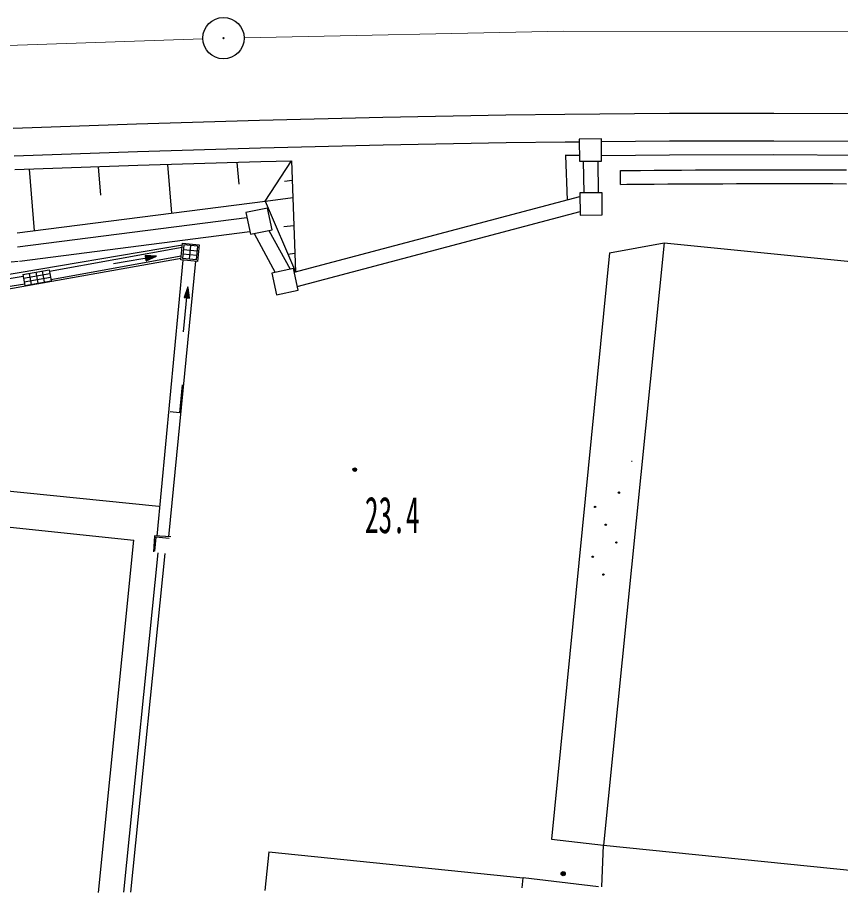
# Model space of a CAD drawing. Units: millimetres, scale not verified. Extents: x 39750 to 680000, y 20000 to 380250.
# Drawn here: x 156852 to 186568, y 253323 to 284938 of the extents above; entities that cross this region are included whole.
import ezdxf
from ezdxf.enums import TextEntityAlignment as Align

# ---------------------------------------------------------------- set-up
doc = ezdxf.new("R2010")
doc.units = ezdxf.units.MM
doc.header["$LTSCALE"] = 1000
doc.linetypes.add('CHAIN', pattern=[18.5, 12, -1.5, 3.5, -1.5])
for name, color, linetype, lineweight in [('M-BGD', 7, 'Continuous', 25), ('M-BMK', 2, 'CHAIN', 13), ('M-BMK-SRVR', 3, 'Continuous', 25)]:
    doc.layers.add(name, color=color, linetype=linetype, lineweight=lineweight)
doc.styles.add('ＭＳ ゴシック', font='')
doc.styles.get('ＭＳ ゴシック').set_extended_font_data('MS Gothic')

msp = doc.modelspace()

# ---------------------------------------------------------------- linework, layer by layer
at = {"layer": 'M-BGD'}
for p, q in [((170039, 281338), (174485, 281419)), ((174485, 281419), (176615, 281447)), ((176615, 281447), (180391, 281478)), ((180391, 281478), (184165, 281485)), ((184165, 281485), (187937, 281465)), ((156700, 280940), (161148, 281096)), ((161148, 281096), (165594, 281230)), ((165594, 281230), (170039, 281338)), ((174501, 280419), (176625, 280447)), ((176625, 280447), (177135, 280451)), ((177934, 280552), (177134, 280544)), ((177134, 280544), (177142, 279744)), ((177942, 279752), (177934, 280552)), ((177935, 280458), (180396, 280478)), ((180396, 280478), (184163, 280485)), ((184163, 280485), (187928, 280465)), ((161181, 280097), (165621, 280230)), ((165621, 280230), (170060, 280338)), ((170060, 280338), (174501, 280419)), ((156737, 279941), (161181, 280097)), ((177140, 279951), (176630, 279947)), ((176639, 279947), (176697, 278344)), ((177940, 279958), (180399, 279978)), ((180399, 279978), (184162, 279985)), ((184162, 279985), (187923, 279965)), ((156755, 279441), (161197, 279597)), ((159769, 279547), (159854, 278524)), ((161197, 279597), (165635, 279730)), ((162271, 279629), (162417, 277869)), ((164773, 279704), (164838, 278919)), ((165635, 279730), (166748, 279757)), ((165799, 278303), (166747, 279757)), ((166748, 279757), (166891, 275745)), ((177142, 279744), (177942, 279752)), ((177282, 279745), (177297, 278598)), ((177802, 279752), (177817, 278605)), ((157268, 279459), (157452, 277232)), ((178624, 279410), (178846, 279412)), ((178629, 278910), (178624, 279410)), ((178846, 279412), (179342, 279416)), ((179342, 279416), (179839, 279420)), ((179839, 279420), (180335, 279424)), ((180335, 279424), (180831, 279427)), ((180831, 279427), (181327, 279429)), ((181327, 279429), (181823, 279432)), ((181823, 279432), (182319, 279434)), ((182319, 279434), (182815, 279435)), ((182815, 279435), (183312, 279437)), ((183312, 279437), (183808, 279437)), ((183808, 279437), (184303, 279438)), ((184303, 279438), (184799, 279438)), ((184799, 279438), (185295, 279437)), ((185295, 279437), (185791, 279437)), ((185791, 279437), (186287, 279435)), ((186287, 279435), (186783, 279434)), ((166492, 279030), (166772, 279066)), ((178629, 278910), (178851, 278912)), ((178851, 278912), (179347, 278916)), ((179347, 278916), (179843, 278920)), ((179843, 278920), (180338, 278924)), ((180338, 278924), (180834, 278927)), ((180834, 278927), (181330, 278929)), ((181330, 278929), (181826, 278932)), ((181826, 278932), (182321, 278934)), ((182321, 278934), (182817, 278935)), ((182817, 278935), (183313, 278937)), ((183313, 278937), (183808, 278937)), ((183808, 278937), (184304, 278938)), ((184304, 278938), (184799, 278938)), ((184799, 278938), (185295, 278937)), ((185295, 278937), (185790, 278937)), ((185790, 278937), (186286, 278935)), ((186286, 278935), (186781, 278934)), ((177957, 278606), (177157, 278598)), ((177157, 278598), (177165, 277798)), ((177965, 277806), (177957, 278606)), ((156835, 277153), (165799, 278303)), ((165799, 278303), (166891, 275745)), ((165805, 278304), (166795, 278431)), ((166847, 275733), (177158, 278466)), ((165883, 278054), (165100, 277887)), ((166050, 277272), (165883, 278054)), ((166955, 275224), (177163, 277930)), ((156853, 276651), (165137, 277715)), ((165100, 277887), (165267, 277105)), ((177165, 277798), (177965, 277806)), ((165267, 277105), (166050, 277272)), ((166474, 277382), (166831, 277428)), ((156919, 276135), (165246, 277204)), ((165393, 277131), (166161, 275730)), ((165924, 277245), (166692, 275843)), ((145096, 273709), (162806, 276730)), ((158006, 275771), (162797, 276642)), ((162753, 276183), (162810, 276781)), ((162856, 276725), (162809, 276228)), ((162811, 276780), (163409, 276723)), ((163354, 276678), (162856, 276725)), ((163058, 276204), (163105, 276702)), ((163354, 276678), (163306, 276180)), ((163409, 276723), (163351, 276125)), ((180198, 276797), (178007, 255039)), ((178233, 276441), (180198, 276797)), ((180198, 276797), (189342, 275875)), ((158059, 275476), (162767, 276332)), ((161873, 276314), (161462, 276344)), ((161462, 276344), (161496, 276147)), ((161503, 276163), (161474, 276331)), ((161474, 276331), (161831, 276307)), ((161515, 276181), (161491, 276319)), ((161491, 276319), (161792, 276300)), ((162825, 276394), (163322, 276346)), ((162841, 276559), (163338, 276512)), ((166615, 276392), (166867, 276424)), ((178233, 276441), (176128, 255250)), ((151179, 274175), (162759, 276244)), ((156628, 276116), (156871, 276133)), ((160314, 276044), (161873, 276314)), ((161496, 276147), (161873, 276314)), ((161832, 276307), (161503, 276163)), ((161527, 276198), (161509, 276307)), ((161509, 276307), (161752, 276293)), ((161792, 276300), (161515, 276181)), ((161540, 276215), (161526, 276294)), ((161526, 276294), (161712, 276286)), ((161752, 276293), (161527, 276198)), ((161712, 276286), (161540, 276215)), ((161552, 276233), (161543, 276282)), ((161543, 276282), (161673, 276279)), ((161673, 276279), (161552, 276233)), ((161561, 276270), (161632, 276272)), ((161564, 276250), (161561, 276270)), ((161562, 276260), (161632, 276272)), ((161632, 276272), (161564, 276250)), ((161892, 266194), (162837, 276175)), ((162316, 266169), (163297, 276131)), ((163351, 276125), (162753, 276183)), ((163306, 276180), (162809, 276228)), ((157048, 275647), (157997, 275820)), ((157072, 275516), (158021, 275689)), ((157357, 275297), (157285, 275690)), ((157594, 275340), (157522, 275733)), ((157831, 275384), (157760, 275776)), ((157997, 275820), (158068, 275427)), ((166817, 275870), (166035, 275703)), ((166035, 275703), (166202, 274920)), ((166985, 275087), (166817, 275870)), ((151117, 274584), (157057, 275597)), ((157048, 275647), (157120, 275254)), ((157096, 275385), (158045, 275558)), ((157120, 275254), (158068, 275427)), ((157111, 275303), (151157, 274323)), ((162845, 273586), (163008, 275206)), ((163008, 275206), (162869, 274818)), ((162885, 274826), (163004, 275164)), ((162901, 274840), (163000, 275124)), ((162917, 274853), (162996, 275084)), ((162996, 275084), (163027, 274842)), ((163000, 275124), (163040, 274826)), ((163004, 275165), (163054, 274809)), ((163068, 274798), (163008, 275206)), ((166202, 274920), (166985, 275087)), ((162869, 274818), (163068, 274798)), ((163054, 274809), (162885, 274826)), ((163040, 274826), (162901, 274840)), ((163027, 274842), (162917, 274853)), ((162934, 274866), (162992, 275043)), ((163014, 274858), (162934, 274866)), ((162950, 274880), (162988, 275004)), ((163000, 274875), (162950, 274880)), ((162967, 274893), (162984, 274963)), ((162987, 274891), (162967, 274893)), ((162977, 274892), (162984, 274963)), ((162984, 274963), (162987, 274891)), ((162988, 275004), (163000, 274875)), ((162992, 275043), (163014, 274858)), ((162796, 271665), (162702, 270659)), ((162702, 270659), (162361, 270695)), ((161960, 267268), (141785, 269304)), ((153719, 266816), (161055, 266059)), ((161800, 266207), (161764, 265633)), ((162386, 266175), (161800, 266207)), ((159776, 253323), (161055, 266059)), ((161849, 266162), (161793, 265660)), ((162332, 266117), (161849, 266162)), ((161914, 265595), (160677, 253334)), ((162169, 265569), (160937, 253337)), ((176128, 255250), (178007, 255039)), ((177953, 253528), (178007, 255039)), ((178007, 255039), (187144, 254101)), ((165923, 254788), (165781, 253391)), ((165923, 254788), (175108, 253858)), ((175072, 253495), (175108, 253858)), ((177825, 253526), (175108, 253858))]:
    msp.add_line(p, q, dxfattribs=at)
for centre, radius in [((169028, 268601), 65.6), ((169028, 268601), 56.3), ((169028, 268601), 46.9), ((169028, 268601), 37.5), ((169028, 268601), 28.2), ((169028, 268601), 18.8), ((169028, 268601), 9.4), ((178565, 267770), 24.9), ((177707, 267256), 24.9), ((178093, 266612), 24.9), ((178479, 265969), 24.9), ((177621, 265455), 24.9), ((178007, 264812), 24.9), ((176557, 254003), 75), ((176557, 254003), 65.6), ((176557, 254003), 56.3), ((176557, 254003), 46.9), ((176557, 254003), 37.5), ((176557, 254003), 28.2), ((176557, 254003), 18.8), ((176557, 254003), 9.4)]:
    msp.add_circle(centre, radius, dxfattribs=at)
msp.add_arc((179036, 268928), 24.9, 233.0334, 305.212, dxfattribs=at)
at = {"layer": 'M-BMK'}
for p, q in [((165039, 284207), (176582, 284447)), ((176582, 284447), (191757, 284417)), ((153659, 283824), (163540, 284167))]:
    msp.add_line(p, q, dxfattribs=at)
at = {"layer": 'M-BMK-SRVR'}
for radius in [746, 22.5]:
    msp.add_circle((164289, 284192), radius, dxfattribs=at)

# ---------------------------------------------------------------- texts
at = {"layer": 'M-BGD', "style": 'ＭＳ ゴシック', "width": 0.55}
msp.add_text('23.4', height=1320, dxfattribs=at).set_placement((169394, 265911), align=Align.BOTTOM_LEFT)

doc.saveas('drawing.dxf')
